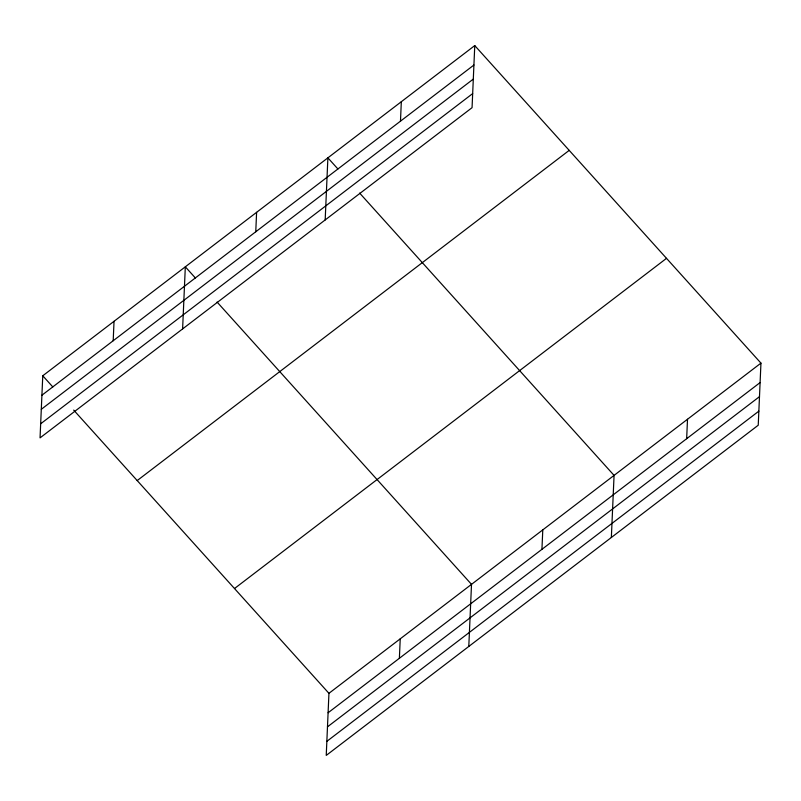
<?xml version="1.0" encoding="UTF-8"?>
<svg xmlns="http://www.w3.org/2000/svg" width="801" height="801" viewBox="0 0 801 801"><rect width="100%" height="100%" fill="white"/><g stroke="black" fill="none" stroke-linecap="round" stroke-linejoin="round"><path stroke-width="1.2" d="M42.763 375.779L40.05 437.877L472.059 107.674L474.763 45.587L42.763 375.779L52.786 386.913M113.191 340.745L114.042 321.301M182.608 328.911L185.321 266.813L195.354 277.947M255.759 231.779L256.6 212.335M325.176 219.945L327.889 157.847L337.912 168.981M73.682 410.092L328.941 693.326L326.237 755.413L758.237 425.221L760.95 363.123L474.763 45.587M400.48 121.161L401.321 101.717M399.379 658.292L400.23 638.848M468.795 646.447L471.509 584.36L217.081 302.057M541.937 549.326L542.788 529.882M611.353 537.481L614.067 475.394L359.639 193.091M686.657 438.708L687.508 419.263M41.912 395.223L473.922 65.031M41.302 409.301L473.301 79.099M40.661 423.799L472.67 93.597M137.201 480.57L569.211 150.368M234.503 588.535L666.512 258.343M328.941 693.326L760.95 363.123M328.1 712.77L760.099 382.578M327.479 726.847L759.488 396.645M326.848 741.346L758.857 411.143"/></g></svg>
